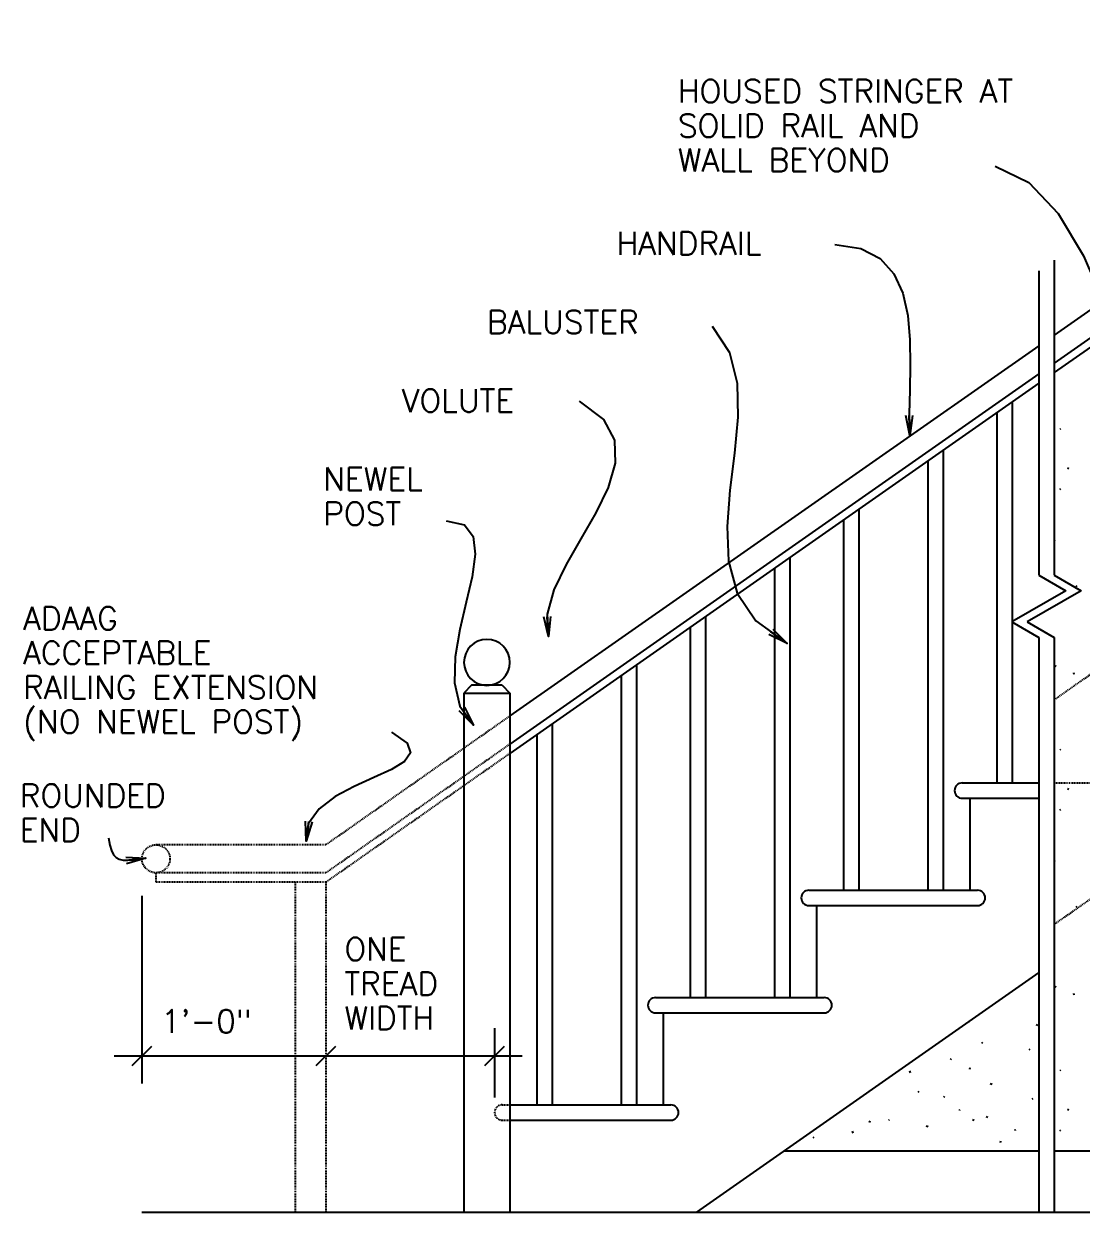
# Model space of a CAD drawing. Header units: inches. Extents: x 26998 to 46838, y -509 to 4343.
# Drawn here: x 39410.8 to 39555.6, y 3354.5 to 3517.3 of the extents above; entities that cross this region are included whole.
import ezdxf

# ---------------------------------------------------------------- set-up
doc = ezdxf.new("R2010")
doc.units = ezdxf.units.IN
doc.header["$LTSCALE"] = 0.5
doc.header["$MEASUREMENT"] = 0
doc.linetypes.add('HIDDEN', pattern=[0.375, 0.25, -0.125])
for name, color, linetype in [('R-AGSDIM', 3, 'Continuous'), ('R-AGSFINE', 4, 'Continuous'), ('R-AGSHEAVY', 1, 'Continuous'), ('R-AGSMEDIUM', 2, 'Continuous'), ('R-AGSPATT', 4, 'Continuous'), ('R-AGSTEXT', 6, 'Continuous')]:
    doc.layers.add(name, color=color, linetype=linetype)
doc.styles.add('AGSROMANS', font='romans')

# ---------------------------------------------------------------- blocks, each defined once
blk = doc.blocks.new('AGSARROW')
for points in [[(-1, 0.167), (0, 0), (-1, -0.167)], [(0, 0), (-1, 0)]]:
    blk.add_lwpolyline(points)

msp = doc.modelspace()

# ---------------------------------------------------------------- linework, layer by layer
at = {"layer": 'R-AGSDIM'}
for p, q in [((39426.9795882, 3397.8441899), (39426.9795882, 3372.1524457)), ((39475.276436, 3379.7177414), (39475.276436, 3370.2384259)), ((39423.1969404, 3375.9350936), (39479.0590839, 3375.9350936))]:
    msp.add_line(p, q, dxfattribs=at)
for points in [[(39425.6405309, 3374.5960362), (39428.3186456, 3377.2741509)], [(39450.8405309, 3374.5960362), (39453.5186456, 3377.2741509)], [(39473.9373787, 3374.5960362), (39476.6154933, 3377.2741509)]]:
    msp.add_lwpolyline(points, dxfattribs=at)
at = {"layer": 'R-AGSFINE', "linetype": 'HIDDEN'}
for p, q in [((39612.813512, 3467.3163004), (39551.9204468, 3424.6858591)), ((39610.2110502, 3434.7325718), (39551.9204468, 3393.9253668)), ((39477.3795882, 3422.4767928), (39452.1795882, 3404.8345232)), ((39477.3795882, 3418.6260572), (39452.1795882, 3400.9913529)), ((39477.3795882, 3417.3475223), (39452.1795882, 3399.712818)), ((39551.9204468, 3413.3076544), (39561.3695012, 3413.3076544)), ((39452.1795882, 3404.8345232), (39428.9011733, 3404.8345232)), ((39452.1795882, 3400.9913529), (39428.9011733, 3400.9913529)), ((39428.9011733, 3400.9913529), (39428.9011733, 3399.712818)), ((39452.1795882, 3399.712818), (39428.9011733, 3399.712818)), ((39447.9808491, 3399.712818), (39447.9808491, 3354.5101761)), ((39452.1795882, 3399.712818), (39452.1795882, 3354.5101761)), ((39476.3280121, 3369.217111), (39477.3795882, 3369.217111)), ((39476.3280121, 3367.1139588), (39477.3795882, 3367.1139588))]:
    msp.add_line(p, q, dxfattribs=at)
msp.add_circle((39428.9028565, 3402.9145051), 1.9223532, dxfattribs=at)
msp.add_arc((39476.3258839, 3368.1610386), 1.0499017, 90, 270, dxfattribs=at)
at = {"layer": 'R-AGSHEAVY'}
for points in [[(39612.813512, 3517.2850786), (39551.9204468, 3474.6546372)], [(39612.813512, 3513.434343), (39551.9204468, 3470.811467)], [(39549.8248599, 3473.1794046), (39477.3795882, 3422.4767928)], [(39549.8248599, 3469.3437997), (39477.3795882, 3418.6260572)], [(39472.129273, 3426.6755319), (39471.0776969, 3425.6239558)], [(39476.3280121, 3426.6755319), (39472.129273, 3426.6755319)], [(39476.3280121, 3426.6755319), (39477.3795882, 3425.6239558)], [(39471.0776969, 3425.6239558), (39471.0776969, 3354.5101761)], [(39471.0776969, 3425.6239558), (39477.3795882, 3425.6239558)], [(39477.3795882, 3425.6239558), (39477.3795882, 3354.5101761)], [(39539.3166642, 3413.3076544), (39549.8248599, 3413.3076544)], [(39539.3166642, 3411.2045022), (39549.8248599, 3411.2045022)], [(39518.3229686, 3398.6082848), (39541.4198164, 3398.6082848)], [(39518.3229686, 3396.5126979), (39541.4198164, 3396.5126979)], [(39497.3217077, 3383.9089152), (39520.4261208, 3383.9089152)], [(39497.3217077, 3381.805763), (39520.4261208, 3381.805763)], [(39477.3795882, 3369.217111), (39499.4248599, 3369.217111)], [(39477.3795882, 3367.1139588), (39499.4248599, 3367.1139588)]]:
    msp.add_lwpolyline(points, dxfattribs=at)
msp.add_lwpolyline([(39477.3757856, 3429.8245191, 1), (39471.0763753, 3429.8245191, 1), (39471.0763753, 3429.8245191, 1)], format="xyb", close=True, dxfattribs=at)
for points in [[(39539.3199868, 3413.3068123, 1), (39539.3199868, 3411.2070089)], [(39518.3219525, 3398.6081883, 1), (39518.3219525, 3396.5083849)], [(39541.4197902, 3396.5083849, 1), (39541.4197902, 3398.6081883)], [(39497.3239182, 3383.9095643, 1), (39497.3239182, 3381.8097609)], [(39520.4217559, 3381.8097609, 1), (39520.4217559, 3383.9095643)], [(39499.4237216, 3367.1111369, 1), (39499.4237216, 3369.2109403)]]:
    msp.add_lwpolyline(points, format="xyb", dxfattribs=at)
at = {"layer": 'R-AGSMEDIUM'}
for p, q in [((39612.813512, 3512.1558081), (39551.9204468, 3469.5329321)), ((39549.8248599, 3483.4379456), (39549.8248599, 3441.7456009)), ((39551.9204468, 3484.9056129), (39551.9204468, 3441.7531662)), ((39549.8248599, 3468.0576994), (39477.3795882, 3417.3475223)), ((39546.1481262, 3465.4930641), (39546.1481262, 3413.3076544)), ((39544.044974, 3464.0178315), (39544.044974, 3413.3076544)), ((39534.5959196, 3457.405763), (39534.5959196, 3398.6082848)), ((39536.6990719, 3458.8734304), (39536.6990719, 3398.6082848)), ((39523.0437131, 3449.3184619), (39523.0437131, 3398.6082848)), ((39525.1468653, 3450.7861293), (39525.1468653, 3398.6082848)), ((39513.6022241, 3442.7063935), (39513.6022241, 3383.9089152)), ((39515.697811, 3444.1740608), (39515.697811, 3383.9089152)), ((39549.8248599, 3441.7456009), (39553.5091589, 3439.6121875)), ((39551.9204468, 3441.7531662), (39555.6047458, 3439.6197528)), ((39553.5091589, 3439.6121875), (39546.1329956, 3435.3604913)), ((39555.6047458, 3439.6197528), (39548.2285825, 3435.3680566)), ((39502.0424522, 3434.6190924), (39502.0424522, 3383.9089152)), ((39504.1456044, 3436.094325), (39504.1456044, 3383.9089152)), ((39546.1329956, 3435.3604913), (39549.8248599, 3433.2346433)), ((39548.2285825, 3435.3680566), (39551.9204468, 3433.2422085)), ((39549.8248599, 3433.2346433), (39549.8248599, 3354.5101761)), ((39551.9204468, 3433.2422085), (39551.9204468, 3354.5101761)), ((39494.6965501, 3429.4746913), (39494.6965501, 3369.217111)), ((39492.6009632, 3428.0070239), (39492.6009632, 3369.217111)), ((39481.0563219, 3419.9197228), (39481.0563219, 3369.217111)), ((39483.1519088, 3421.3873902), (39483.1519088, 3369.217111)), ((39540.3682403, 3411.2045022), (39540.3682403, 3398.6082848)), ((39519.3745447, 3396.5126979), (39519.3745447, 3383.9089152)), ((39549.8248599, 3387.3359942), (39502.9351571, 3354.5101761)), ((39498.3732838, 3381.805763), (39498.3732838, 3369.217111)), ((39514.9261508, 3362.9076544), (39549.8248599, 3362.9076544)), ((39551.9204468, 3362.9076544), (39612.813512, 3362.9076544)), ((39426.9795882, 3354.5101761), (39688.4059467, 3354.5101761))]:
    msp.add_line(p, q, dxfattribs=at)
at = {"layer": 'R-AGSPATT'}
for points in [[(39552.7828905, 3461.8163304), (39552.6694111, 3461.7104163)], [(39553.9403808, 3456.3087952), (39553.7209872, 3456.3995787)], [(39552.7677599, 3453.5852887), (39552.6467152, 3453.4869399)], [(39552.0641874, 3446.4058231), (39551.9204468, 3446.4663454)], [(39554.9919569, 3440.3006294), (39554.893608, 3440.1720194)], [(39552.1927975, 3429.2704283), (39551.950708, 3429.3460813)], [(39554.5380391, 3428.4306805), (39554.5834309, 3428.2112869)], [(39552.7828905, 3417.8997889), (39552.6694111, 3417.7938747)], [(39553.9403808, 3412.3922536), (39553.7209872, 3412.4830371)], [(39552.7677599, 3409.6687471), (39552.6467152, 3409.5703983)], [(39552.0641874, 3402.4892815), (39551.9204468, 3402.5498039)], [(39554.9919569, 3396.3840879), (39554.893608, 3396.2554778)], [(39552.1927975, 3385.3538867), (39551.950708, 3385.4295397)], [(39554.5380391, 3384.5141389), (39554.5834309, 3384.2947453)], [(39540.3001526, 3380.5423587), (39540.1715426, 3380.5801851)], [(39549.6811193, 3380.0960062), (39549.4541604, 3380.1867898)], [(39542.0931277, 3377.7356339), (39541.9645177, 3377.5994586)], [(39548.5614555, 3376.8656249), (39548.4328455, 3376.7521455)], [(39537.8111703, 3375.5038717), (39537.6976909, 3375.3979576)], [(39532.1145027, 3373.8546372), (39532.1825903, 3373.5974172)], [(39540.5044156, 3374.1648144), (39540.285022, 3374.2102061)], [(39552.7828905, 3373.9832473), (39552.6694111, 3373.8773331)], [(39543.4170544, 3372.0162704), (39543.1598344, 3372.0843581)], [(39533.3552112, 3371.0403472), (39533.2417317, 3370.9268678)], [(39536.8957695, 3370.3519053), (39536.7898554, 3370.2459912)], [(39548.9699815, 3370.1098159), (39548.8413715, 3370.011467)], [(39538.9610953, 3368.4530161), (39539.006487, 3368.5437997)], [(39539.006487, 3368.5437997), (39539.0367482, 3368.5816261)], [(39553.9403808, 3368.475712), (39553.7209872, 3368.5664955)], [(39526.7734039, 3366.8567387), (39526.546445, 3366.9248264)], [(39529.3229085, 3367.1820464), (39529.2018638, 3367.0610017)], [(39534.6337461, 3366.2061233), (39534.3765261, 3366.2969068)], [(39540.9432027, 3367.0610017), (39540.7086786, 3367.1517853)], [(39542.842092, 3367.4922236), (39542.6151331, 3367.5603112)], [(39518.9887146, 3364.7762824), (39518.8525393, 3364.6779336)], [(39524.2541604, 3365.5933343), (39524.3222481, 3365.3436796)], [(39546.5188257, 3365.9035115), (39546.5642175, 3365.6841179)], [(39552.7677599, 3365.7522055), (39552.6467152, 3365.6538567)], [(39544.6804588, 3364.0878405), (39544.4535, 3364.1634934)]]:
    msp.add_lwpolyline(points, dxfattribs=at)
at = {"layer": 'R-AGSTEXT'}
for points in [[(39543.8222517, 3497.7962716), (39548.4579562, 3495.5313843), (39552.4709219, 3491.2970314), (39555.9224096, 3485.5145866), (39558.8736798, 3478.6054235), (39561.3859935, 3470.9909158), (39563.5206113, 3463.0924373), (39565.3387939, 3455.3313614), (39566.9018022, 3448.1290619), (39568.2708968, 3441.9069124), (39569.5073384, 3437.0862866)], [(39521.8738158, 3487.0553674), (39525.4489687, 3486.5194243), (39528.1008167, 3485.1334966), (39529.9632836, 3483.0430595), (39531.1702932, 3480.3935883), (39531.8557695, 3477.330558), (39532.1536364, 3473.9994439), (39532.1978177, 3470.5457212), (39532.1222374, 3467.114865), (39532.0608193, 3463.8523506), (39532.1474873, 3460.9036532)], [(39505.061913, 3475.8472305), (39507.43113, 3472.2534148), (39508.4760475, 3468.0460622), (39508.5814569, 3463.3928098), (39508.1321497, 3458.4612949), (39507.5129175, 3453.4191548), (39507.1085519, 3448.4340268), (39507.3038442, 3443.6735481), (39508.4835861, 3439.3053561), (39511.0325691, 3435.4970879), (39515.3355846, 3432.4163809)], [(39486.8489175, 3465.5735589), (39490.1808354, 3463.0946415), (39491.7135939, 3460.2538608), (39491.8091908, 3457.1249695), (39490.8296236, 3453.7817201), (39489.1368899, 3450.2978651), (39487.0929873, 3446.7471571), (39485.0599133, 3443.2033487), (39483.3996656, 3439.7401923), (39482.4742417, 3436.4314407), (39482.6456393, 3433.3508462)], [(39468.635922, 3449.2282836), (39471.1353759, 3448.6660593), (39472.3605992, 3447.0640619), (39472.6122742, 3444.6255631), (39472.1910833, 3441.5538346), (39471.3977089, 3438.0521479), (39470.5328334, 3434.3237747), (39469.8971392, 3430.5719866), (39469.7913085, 3427.0000552), (39470.5160239, 3423.8112522), (39472.3719677, 3421.2088492)], [(39461.1638308, 3420.2743839), (39463.3026204, 3418.7356221), (39463.7848753, 3417.4266226), (39462.9562739, 3416.2649248), (39461.1624945, 3415.1680683), (39458.7492154, 3414.0535925), (39456.0621149, 3412.8390369), (39453.4468715, 3411.4419411), (39451.2491634, 3409.7798444), (39449.8146689, 3407.7702864), (39449.4890664, 3405.3308066)], [(39422.4034921, 3405.7980392), (39422.569686, 3404.8016202), (39422.7932513, 3404.0360637), (39423.0816289, 3403.4744797), (39423.4422593, 3403.0899781), (39423.8825831, 3402.8556688), (39424.410041, 3402.7446617), (39425.0320735, 3402.7300667), (39425.7561213, 3402.7849938), (39426.5896251, 3402.8825528), (39427.5400253, 3402.9958537)]]:
    msp.add_lwpolyline(points, dxfattribs=at)

# ---------------------------------------------------------------- block references
for p, xscale, yscale, zscale, rotation in [((39532.1474873, 3460.9036532), 2.723506454518164, 2.723506454518164, 2.723506454518164, 271.6835511466705), ((39482.6456393, 3433.3508462), 2.723506454518162, 2.723506454518162, 2.723506454518162, 273.184528325823), ((39515.3355846, 3432.4163809), 2.723506454518163, 2.723506454518163, 2.723506454518163, 324.3995554713464), ((39472.3719677, 3421.2088492), 2.723506454518163, 2.723506454518163, 2.723506454518163, 305.4951511739994), ((39449.4890664, 3405.3308066), 2.723506454518162, 2.723506454518162, 2.723506454518162, 262.3975457621336), ((39427.5400253, 3402.9958537), 2.723506454518163, 2.723506454518163, 2.723506454518163, 6.798366855666542)]:
    msp.add_blockref('AGSARROW', p, dxfattribs=dict(at, xscale=xscale, yscale=yscale, zscale=zscale, rotation=rotation))

# ---------------------------------------------------------------- texts
at = {"layer": 'R-AGSDIM', "style": 'AGSROMANS'}
for s, p in [('ONE', (39454.7160941, 3388.9733843)), ('TREAD', (39454.7160941, 3384.2483843)), ('WIDTH', (39454.7160941, 3379.5233843)), ('1\'-0"', (39429.594423, 3379.0858879))]:
    msp.add_text(s, height=3.15, dxfattribs=at).set_placement(p)
at = {"layer": 'R-AGSTEXT', "style": 'AGSROMANS'}
for s, p in [('HOUSED STRINGER AT', (39500.3914021, 3506.4824415)), ('SOLID RAIL AND', (39500.3914021, 3501.7574415)), ('WALL BEYOND', (39500.3914021, 3497.0324415)), ('HANDRAIL', (39491.9860559, 3485.6312761)), ('BALUSTER', (39474.2396879, 3474.8667681)), ('VOLUTE', (39462.5649235, 3464.1028654)), ('NEWEL', (39451.8240193, 3453.3383575)), ('POST', (39451.8240193, 3448.6133575)), ('ADAAG', (39410.7281226, 3434.2847063)), ('ACCEPTABLE', (39410.7281226, 3429.5597063)), ('RAILING EXTENSION', (39410.7281226, 3424.8347063)), ('(NO NEWEL POST)', (39410.7281226, 3420.1097063)), ('ROUNDED', (39410.2614951, 3410.0007123)), ('END', (39410.2614951, 3405.2757123))]:
    msp.add_text(s, height=3.15, dxfattribs=at).set_placement(p)

doc.saveas('drawing.dxf')
